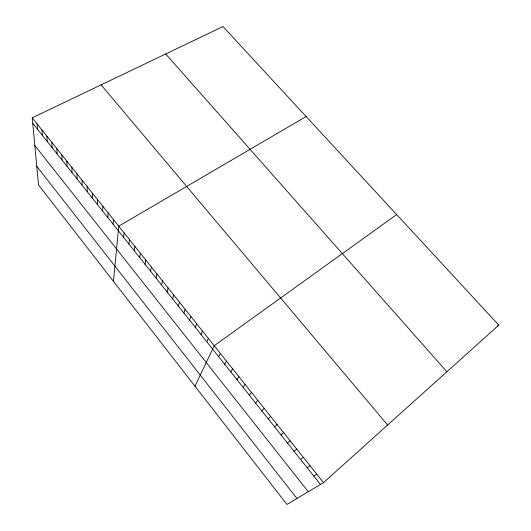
<?xml version="1.0" encoding="UTF-8"?>
<svg xmlns="http://www.w3.org/2000/svg" width="531" height="531" viewBox="0 0 531 531"><rect width="100%" height="100%" fill="white"/><g stroke="black" fill="none" stroke-linecap="round" stroke-linejoin="round"><path stroke-width="0.8" d="M82.086 185.246L82.113 180.274M87.177 191.625L87.257 186.72M92.288 198.05L92.427 193.198M97.432 204.508L97.631 199.716M102.609 210.999L102.861 206.267M107.813 217.531L108.125 212.858M113.043 224.102L113.422 219.489M113.442 281.317L118.745 226.16L306.128 116.541M123.604 237.35L124.101 232.863M128.927 244.028L129.484 239.607M134.277 250.751L134.907 246.397M139.666 257.508L140.357 253.221M145.082 264.312L145.839 260.084M150.532 271.149L151.348 266.993M156.008 278.025L156.897 273.936M161.524 284.948L162.479 280.926M167.066 291.904L168.088 287.955M172.648 298.907L173.737 295.03M178.257 305.949L179.418 302.139M183.899 313.031L185.133 309.301M189.574 320.16L190.881 316.496M195.289 327.328L196.662 323.744M201.037 334.537L202.484 331.025M206.811 341.791L208.338 338.36M194.99 386.19L214.225 345.734L396.65 214.557M218.659 356.659L220.332 353.38M224.719 364.273L226.478 361.08M230.826 371.932L232.658 368.819M236.965 379.645L238.884 376.612M243.152 387.398L245.143 384.457M249.371 395.21L251.448 392.349M255.63 403.062L257.787 400.294M261.929 410.967L264.172 408.293M268.268 418.926L270.598 416.337M274.646 426.937L277.063 424.435M281.065 434.995L283.574 432.586M323.532 482.633L498.768 325.125L223.013 26.55L32.232 117.809L38.537 184.994L286.946 504.45L323.532 482.633L32.232 117.809M287.53 443.106L290.125 440.79M294.035 451.27L296.723 449.053M300.579 459.488L303.36 457.364M497.481 326.054L498.768 325.125M307.17 467.758L310.038 465.733M313.801 476.081L316.761 474.156M165.699 53.97L446.89 371.753M101.096 84.867L387.637 425.012M32.749 123.311L320.478 484.458M34.827 145.487L308.272 491.733M36.792 166.376L296.929 498.496M37.097 123.902L37.562 129.352M41.982 130.022L42.4 135.425M46.901 136.182L47.266 141.538M51.846 142.374L52.157 147.678M56.824 148.607L57.076 153.851M61.822 154.866L62.021 160.057M66.853 161.165L66.999 166.303M71.911 167.497L71.997 172.582M76.995 173.869L77.028 178.894"/></g></svg>
